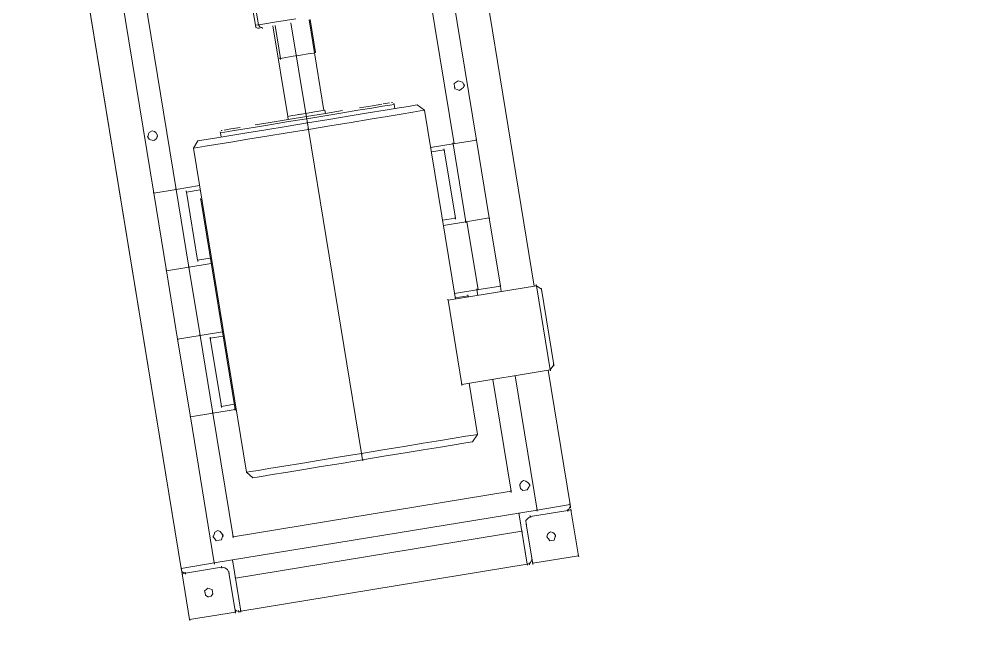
# Model space of a CAD drawing. Header units: metres. Extents: x 2 to 659295185, y -28 to 1124222152.
# Drawn here: x 655594.089 to 655595.969, y 1126522.174 to 1126523.377 of the extents above; entities that cross this region are included whole.
import ezdxf

# ---------------------------------------------------------------- set-up
doc = ezdxf.new("R2010")
doc.units = ezdxf.units.M
doc.header["$MEASUREMENT"] = 0
doc.linetypes.add('DASHDOT', pattern=[1, 0.5, -0.25, 0, -0.25])
doc.layers.add('CCSM_C1_CUERPO CK$0$A-EQUIPOS', color=9, linetype='CONTINUOUS')
doc.layers.add('LOCALES ASIGNADOS', color=41, linetype='DASHDOT', lineweight=0)

msp = doc.modelspace()

# ---------------------------------------------------------------- hatches: boundary and pattern name
at = {"layer": 'LOCALES ASIGNADOS'}
h = msp.add_hatch(color=256, dxfattribs=at)
edge = h.paths.add_edge_path()
edge.add_arc((219491.1056, 1054914.3756), 441878.9229, 9.308049718, 9.309563548, ccw=False)
edge.add_line((655551.8097, 1126384.9626), (655564.5398, 1126387.0492))
edge.add_line((655564.5398, 1126387.0492), (655562.5867, 1126398.9652))
edge.add_line((655562.5867, 1126398.9652), (655552.3922, 1126397.2942))
edge.add_line((655552.3922, 1126397.2942), (655552.4569, 1126396.8995))
edge.add_line((655552.4569, 1126396.8995), (655549.9212, 1126396.4839))

# ---------------------------------------------------------------- linework, layer by layer
at = {"layer": 'CCSM_C1_CUERPO CK$0$A-EQUIPOS', "lineweight": 5}
for p, q in [((655594.8239, 1126524.0785), (655594.9773, 1126523.1425)), ((655594.9773, 1126523.1425), (655594.8239, 1126524.0785)), ((655595.0897, 1126522.859), (655594.8881, 1126524.089)), ((655595.0897, 1126522.859), (655594.8881, 1126524.089)), ((655594.7875, 1126524.0279), (655594.9338, 1126523.1354)), ((655594.9338, 1126523.1354), (655594.7875, 1126524.0279)), ((655594.1323, 1126523.9651), (655594.4035, 1126522.3107)), ((655594.4035, 1126522.3107), (655594.1323, 1126523.9651)), ((655594.2355, 1126523.7375), (655594.3499, 1126523.0397)), ((655594.2355, 1126523.7375), (655594.3499, 1126523.0397)), ((655594.3934, 1126523.0468), (655594.279, 1126523.7446)), ((655594.3934, 1126523.0468), (655594.279, 1126523.7446)), ((655594.5474, 1126523.3655), (655594.5392, 1126523.4152)), ((655594.5454, 1126523.4162), (655594.5536, 1126523.3665)), ((655594.6261, 1126523.3784), (655594.6054, 1126523.375)), ((655594.5536, 1126523.3665), (655594.5474, 1126523.3655)), ((655594.5474, 1126523.3655), (655594.5481, 1126523.3614)), ((655594.5481, 1126523.3614), (655594.5525, 1126523.36)), ((655594.5525, 1126523.36), (655594.5546, 1126523.3603)), ((655594.5525, 1126523.36), (655594.5546, 1126523.3603)), ((655594.5546, 1126523.3603), (655594.5525, 1126523.36)), ((655594.5532, 1126523.3686), (655594.5539, 1126523.3644)), ((655594.566, 1126523.3686), (655594.5536, 1126523.3665)), ((655594.5563, 1126523.3627), (655594.5536, 1126523.3665)), ((655594.5567, 1126523.3606), (655594.5546, 1126523.3603)), ((655594.5546, 1126523.3603), (655594.5567, 1126523.3606)), ((655594.5563, 1126523.3627), (655594.5587, 1126523.361)), ((655594.5587, 1126523.361), (655594.5608, 1126523.3613)), ((655594.5608, 1126523.3613), (655594.5612, 1126523.3593)), ((655594.5846, 1126523.3716), (655594.566, 1126523.3686)), ((655594.5815, 1126523.3647), (655594.6104, 1126523.1887)), ((655594.6104, 1126523.1887), (655594.5815, 1126523.3647)), ((655594.6054, 1126523.375), (655594.5846, 1126523.3716)), ((655594.5857, 1126523.3654), (655594.5962, 1126523.3012)), ((655594.5857, 1126523.3654), (655594.586, 1126523.3633)), ((655594.6456, 1126523.1945), (655594.6167, 1126523.3705)), ((655594.6808, 1126523.2003), (655594.6519, 1126523.3763)), ((655594.6519, 1126523.3763), (655594.6808, 1126523.2003)), ((655594.6645, 1126523.3124), (655594.654, 1126523.3766)), ((655594.5958, 1126523.3033), (655594.5965, 1126523.2991)), ((655594.6065, 1126523.3029), (655594.5962, 1126523.3012)), ((655594.6065, 1126523.3029), (655594.5962, 1126523.3012)), ((655594.621, 1126523.3053), (655594.6065, 1126523.3029)), ((655594.621, 1126523.3053), (655594.6065, 1126523.3029)), ((655594.6355, 1126523.3077), (655594.621, 1126523.3053)), ((655594.6355, 1126523.3077), (655594.621, 1126523.3053)), ((655594.65, 1126523.31), (655594.6355, 1126523.3077)), ((655594.65, 1126523.31), (655594.6355, 1126523.3077)), ((655594.6604, 1126523.3117), (655594.65, 1126523.31)), ((655594.6604, 1126523.3117), (655594.65, 1126523.31)), ((655594.6645, 1126523.3124), (655594.6604, 1126523.3117)), ((655594.6604, 1126523.3117), (655594.6645, 1126523.3124)), ((655594.5962, 1126523.3012), (655594.5941, 1126523.3009)), ((655594.5962, 1126523.3012), (655594.5941, 1126523.3009)), ((655594.9376, 1126523.2551), (655594.9338, 1126523.2524)), ((655594.9338, 1126523.2524), (655594.9376, 1126523.2551)), ((655594.9338, 1126523.2524), (655594.9348, 1126523.2461)), ((655594.9348, 1126523.2461), (655594.9338, 1126523.2524)), ((655594.9344, 1126523.2482), (655594.9351, 1126523.2441)), ((655594.9348, 1126523.2461), (655594.9355, 1126523.242)), ((655594.9348, 1126523.2461), (655594.9355, 1126523.242)), ((655594.9376, 1126523.2551), (655594.9414, 1126523.2579)), ((655594.9414, 1126523.2579), (655594.9376, 1126523.2551)), ((655594.9414, 1126523.2579), (655594.9458, 1126523.2565)), ((655594.9458, 1126523.2565), (655594.9414, 1126523.2579)), ((655594.9458, 1126523.2565), (655594.9503, 1126523.2551)), ((655594.9503, 1126523.2551), (655594.9458, 1126523.2565)), ((655594.9503, 1126523.2551), (655594.9534, 1126523.2492)), ((655594.9534, 1126523.2492), (655594.9503, 1126523.2551)), ((655594.9534, 1126523.2492), (655594.952, 1126523.2447)), ((655594.9534, 1126523.2492), (655594.952, 1126523.2447)), ((655594.9531, 1126523.2513), (655594.9538, 1126523.2471)), ((655594.9355, 1126523.242), (655594.9399, 1126523.2406)), ((655594.9355, 1126523.242), (655594.9399, 1126523.2406)), ((655594.9444, 1126523.2392), (655594.9399, 1126523.2406)), ((655594.9444, 1126523.2392), (655594.9399, 1126523.2406)), ((655594.9482, 1126523.242), (655594.9444, 1126523.2392)), ((655594.9482, 1126523.242), (655594.9444, 1126523.2392)), ((655594.952, 1126523.2447), (655594.9482, 1126523.242)), ((655594.952, 1126523.2447), (655594.9482, 1126523.242)), ((655594.775, 1126523.2093), (655594.7501, 1126523.2052)), ((655594.7501, 1126523.2052), (655594.775, 1126523.2093)), ((655594.7943, 1126523.2082), (655594.7736, 1126523.2048)), ((655594.7936, 1126523.2124), (655594.775, 1126523.2093)), ((655594.8088, 1126523.2106), (655594.7943, 1126523.2082)), ((655594.7957, 1126523.2127), (655594.8081, 1126523.2147)), ((655594.8081, 1126523.2147), (655594.7957, 1126523.2127)), ((655594.8171, 1126523.212), (655594.8088, 1126523.2106)), ((655594.8122, 1126523.2154), (655594.8143, 1126523.2158)), ((655594.8143, 1126523.2158), (655594.8122, 1126523.2154)), ((655594.8171, 1126523.212), (655594.8167, 1126523.214)), ((655594.8171, 1126523.212), (655594.8167, 1126523.214)), ((655594.8184, 1126523.2037), (655594.8171, 1126523.212)), ((655594.8171, 1126523.212), (655594.8184, 1126523.2037)), ((655594.8453, 1126523.2081), (655594.8267, 1126523.205)), ((655594.8453, 1126523.2081), (655594.8267, 1126523.205)), ((655594.8578, 1126523.2101), (655594.8453, 1126523.2081)), ((655594.8578, 1126523.2101), (655594.8453, 1126523.2081)), ((655594.8619, 1126523.2108), (655594.8578, 1126523.2101)), ((655594.8619, 1126523.2108), (655594.8578, 1126523.2101)), ((655594.8619, 1126523.2108), (655594.8764, 1126523.2004)), ((655594.8764, 1126523.2004), (655594.8619, 1126523.2108)), ((655594.6104, 1126523.1887), (655594.6166, 1126523.1897)), ((655594.6166, 1126523.1897), (655594.6104, 1126523.1887)), ((655594.629, 1126523.1918), (655594.6166, 1126523.1897)), ((655594.629, 1126523.1918), (655594.6166, 1126523.1897)), ((655594.629, 1126523.1918), (655594.6456, 1126523.1945)), ((655594.6456, 1126523.1945), (655594.629, 1126523.1918)), ((655594.6456, 1126523.1945), (655594.6311, 1126523.1921)), ((655594.6311, 1126523.1921), (655594.6456, 1126523.1945)), ((655594.6452, 1126523.1966), (655594.6459, 1126523.1924)), ((655594.6459, 1126523.1924), (655594.6452, 1126523.1966)), ((655594.6621, 1126523.1972), (655594.6456, 1126523.1945)), ((655594.6456, 1126523.1945), (655594.6621, 1126523.1972)), ((655594.6621, 1126523.1972), (655594.6456, 1126523.1945)), ((655594.6621, 1126523.1972), (655594.6456, 1126523.1945)), ((655594.6456, 1126523.1945), (655594.6466, 1126523.1883)), ((655594.6462, 1126523.1903), (655594.6466, 1126523.1883)), ((655594.6462, 1126523.1903), (655594.6466, 1126523.1883)), ((655594.6839, 1126523.1944), (655594.6466, 1126523.1883)), ((655594.6466, 1126523.1883), (655594.6839, 1126523.1944)), ((655594.6825, 1126523.1899), (655594.6473, 1126523.1841)), ((655594.6746, 1126523.1992), (655594.6621, 1126523.1972)), ((655594.6746, 1126523.1992), (655594.6621, 1126523.1972)), ((655594.6621, 1126523.1972), (655594.6746, 1126523.1992)), ((655594.6746, 1126523.1992), (655594.6621, 1126523.1972)), ((655594.6828, 1126523.2006), (655594.6746, 1126523.1992)), ((655594.6828, 1126523.2006), (655594.6746, 1126523.1992)), ((655594.7177, 1126523.1957), (655594.6825, 1126523.1899)), ((655594.6839, 1126523.1944), (655594.6828, 1126523.2006)), ((655594.6839, 1126523.1944), (655594.6828, 1126523.2006)), ((655594.717, 1126523.1998), (655594.6839, 1126523.1944)), ((655594.6839, 1126523.1944), (655594.717, 1126523.1998)), ((655594.717, 1126523.1998), (655594.6839, 1126523.1944)), ((655594.7315, 1126523.1894), (655594.69, 1126523.1826)), ((655594.7315, 1126523.1894), (655594.69, 1126523.1826)), ((655594.7467, 1126523.2004), (655594.7177, 1126523.1957)), ((655594.7667, 1126523.1952), (655594.7315, 1126523.1894)), ((655594.7667, 1126523.1952), (655594.7315, 1126523.1894)), ((655594.7736, 1126523.2048), (655594.7467, 1126523.2004)), ((655594.7998, 1126523.2006), (655594.7667, 1126523.1952)), ((655594.7998, 1126523.2006), (655594.7667, 1126523.1952)), ((655594.8267, 1126523.205), (655594.7998, 1126523.2006)), ((655594.8267, 1126523.205), (655594.7998, 1126523.2006)), ((655594.8308, 1126523.193), (655594.8039, 1126523.1885)), ((655594.8536, 1126523.1967), (655594.8308, 1126523.193)), ((655594.8681, 1126523.1991), (655594.8536, 1126523.1967)), ((655594.8764, 1126523.2004), (655594.8681, 1126523.1991)), ((655594.9364, 1126522.8339), (655594.8764, 1126523.2004)), ((655594.9364, 1126522.8339), (655594.8764, 1126523.2004)), ((655594.5762, 1126523.1767), (655594.5472, 1126523.172)), ((655594.5789, 1126523.1729), (655594.5479, 1126523.1678)), ((655594.6114, 1126523.1825), (655594.5762, 1126523.1767)), ((655594.5762, 1126523.1767), (655594.6114, 1126523.1825)), ((655594.6121, 1126523.1784), (655594.5789, 1126523.1729)), ((655594.6486, 1126523.1758), (655594.6072, 1126523.1691)), ((655594.6072, 1126523.1691), (655594.6486, 1126523.1758)), ((655594.6114, 1126523.1825), (655594.6104, 1126523.1887)), ((655594.6104, 1126523.1887), (655594.6114, 1126523.1825)), ((655594.6466, 1126523.1883), (655594.6114, 1126523.1825)), ((655594.6466, 1126523.1883), (655594.6114, 1126523.1825)), ((655594.6121, 1126523.1784), (655594.6473, 1126523.1841)), ((655594.6469, 1126523.1862), (655594.6466, 1126523.1883)), ((655594.6473, 1126523.1841), (655594.6469, 1126523.1862)), ((655594.6469, 1126523.1862), (655594.6476, 1126523.1821)), ((655594.6473, 1126523.1841), (655594.6486, 1126523.1758)), ((655594.6483, 1126523.1779), (655594.649, 1126523.1738)), ((655594.6483, 1126523.1779), (655594.6486, 1126523.1758)), ((655594.69, 1126523.1826), (655594.6486, 1126523.1758)), ((655594.69, 1126523.1826), (655594.6486, 1126523.1758)), ((655594.6486, 1126523.1758), (655594.6507, 1126523.1634)), ((655594.6921, 1126523.1702), (655594.6507, 1126523.1634)), ((655594.7335, 1126523.177), (655594.6921, 1126523.1702)), ((655594.7708, 1126523.1831), (655594.7335, 1126523.177)), ((655594.8039, 1126523.1885), (655594.7708, 1126523.1831)), ((655594.3395, 1126523.1549), (655594.3384, 1126523.1484)), ((655594.3395, 1126523.1549), (655594.3384, 1126523.1484)), ((655594.3395, 1126523.1549), (655594.3412, 1126523.1574)), ((655594.3412, 1126523.1574), (655594.3395, 1126523.1549)), ((655594.3412, 1126523.1574), (655594.3471, 1126523.1604)), ((655594.3471, 1126523.1604), (655594.3412, 1126523.1574)), ((655594.3471, 1126523.1604), (655594.3516, 1126523.1591)), ((655594.3516, 1126523.1591), (655594.3471, 1126523.1604)), ((655594.3516, 1126523.1591), (655594.354, 1126523.1573)), ((655594.354, 1126523.1573), (655594.3516, 1126523.1591)), ((655594.354, 1126523.1573), (655594.3571, 1126523.1514)), ((655594.3571, 1126523.1514), (655594.354, 1126523.1573)), ((655594.3571, 1126523.1514), (655594.3557, 1126523.147)), ((655594.3571, 1126523.1514), (655594.3557, 1126523.147)), ((655594.3567, 1126523.1535), (655594.3574, 1126523.1494)), ((655594.4995, 1126523.1514), (655594.4726, 1126523.147)), ((655594.4995, 1126523.1514), (655594.4726, 1126523.147)), ((655594.4792, 1126523.1587), (655594.4795, 1126523.1566)), ((655594.4795, 1126523.1566), (655594.4792, 1126523.1587)), ((655594.4795, 1126523.1566), (655594.4878, 1126523.158)), ((655594.4809, 1126523.1484), (655594.4795, 1126523.1566)), ((655594.4795, 1126523.1566), (655594.4809, 1126523.1484)), ((655594.483, 1126523.1615), (655594.4809, 1126523.1611)), ((655594.4809, 1126523.1611), (655594.483, 1126523.1615)), ((655594.4996, 1126523.1642), (655594.4871, 1126523.1621)), ((655594.5023, 1126523.1604), (655594.4878, 1126523.158)), ((655594.5306, 1126523.1565), (655594.4995, 1126523.1514)), ((655594.5306, 1126523.1565), (655594.4995, 1126523.1514)), ((655594.5182, 1126523.1672), (655594.4996, 1126523.1642)), ((655594.523, 1126523.1638), (655594.5023, 1126523.1604)), ((655594.5479, 1126523.1678), (655594.523, 1126523.1638)), ((655594.5679, 1126523.1626), (655594.5306, 1126523.1565)), ((655594.5679, 1126523.1626), (655594.5306, 1126523.1565)), ((655594.6072, 1126523.1691), (655594.5679, 1126523.1626)), ((655594.6072, 1126523.1691), (655594.5679, 1126523.1626)), ((655594.6092, 1126523.1566), (655594.5699, 1126523.1502)), ((655594.6092, 1126523.1566), (655594.6507, 1126523.1634)), ((655594.6503, 1126523.1655), (655594.651, 1126523.1614)), ((655594.6507, 1126523.1634), (655594.7538, 1126522.534)), ((655594.3381, 1126523.1505), (655594.3388, 1126523.1463)), ((655594.3384, 1126523.1484), (655594.3412, 1126523.1446)), ((655594.3412, 1126523.1446), (655594.3384, 1126523.1484)), ((655594.3436, 1126523.1429), (655594.3412, 1126523.1446)), ((655594.3436, 1126523.1429), (655594.3412, 1126523.1446)), ((655594.3501, 1126523.1418), (655594.3436, 1126523.1429)), ((655594.3501, 1126523.1418), (655594.3436, 1126523.1429)), ((655594.354, 1126523.1446), (655594.3501, 1126523.1418)), ((655594.354, 1126523.1446), (655594.3501, 1126523.1418)), ((655594.3557, 1126523.147), (655594.354, 1126523.1446)), ((655594.3557, 1126523.147), (655594.354, 1126523.1446)), ((655594.427, 1126523.1268), (655594.4353, 1126523.1409)), ((655594.4353, 1126523.1409), (655594.427, 1126523.1268)), ((655594.4395, 1126523.1416), (655594.4353, 1126523.1409)), ((655594.4353, 1126523.1409), (655594.4395, 1126523.1416)), ((655594.4519, 1126523.1436), (655594.4395, 1126523.1416)), ((655594.4519, 1126523.1436), (655594.4395, 1126523.1416)), ((655594.4705, 1126523.1339), (655594.4498, 1126523.1305)), ((655594.4726, 1126523.147), (655594.4519, 1126523.1436)), ((655594.4726, 1126523.147), (655594.4519, 1126523.1436)), ((655594.4995, 1126523.1386), (655594.4705, 1126523.1339)), ((655594.5326, 1126523.1441), (655594.4995, 1126523.1386)), ((655594.5699, 1126523.1502), (655594.5326, 1126523.1441)), ((655594.8882, 1126523.1279), (655594.9317, 1126523.1351)), ((655594.8882, 1126523.1279), (655594.9317, 1126523.1351)), ((655594.9314, 1126523.1371), (655594.9321, 1126523.133)), ((655594.9314, 1126523.1371), (655594.9317, 1126523.1351)), ((655594.9773, 1126523.1425), (655594.9317, 1126523.1351)), ((655594.9317, 1126523.1351), (655594.9773, 1126523.1425)), ((655594.9317, 1126523.1351), (655594.9565, 1126522.9839)), ((655594.9317, 1126523.1351), (655594.9565, 1126522.9839)), ((655594.9776, 1126523.1405), (655594.9769, 1126523.1446)), ((655594.9769, 1126523.1446), (655594.9773, 1126523.1425)), ((655595.0021, 1126522.9914), (655594.9773, 1126523.1425)), ((655594.9773, 1126523.1425), (655595.0021, 1126522.9914)), ((655594.4353, 1126523.1281), (655594.427, 1126523.1268)), ((655594.427, 1126523.1268), (655594.5302, 1126522.4973)), ((655594.427, 1126523.1268), (655594.5302, 1126522.4973)), ((655594.4498, 1126523.1305), (655594.4353, 1126523.1281)), ((655594.8896, 1126523.1197), (655594.9144, 1126523.1237)), ((655594.8896, 1126523.1197), (655594.9144, 1126523.1237)), ((655594.9141, 1126523.1258), (655594.9148, 1126523.1217)), ((655594.9144, 1126523.1237), (655594.9362, 1126522.9912)), ((655594.9144, 1126523.1237), (655594.9362, 1126522.9912)), ((655594.3495, 1126523.0418), (655594.3502, 1126523.0376)), ((655594.3495, 1126523.0418), (655594.3499, 1126523.0397)), ((655594.3934, 1126523.0468), (655594.3499, 1126523.0397)), ((655594.3499, 1126523.0397), (655594.3934, 1126523.0468)), ((655594.3499, 1126523.0397), (655594.3747, 1126522.8885)), ((655594.3747, 1126522.8885), (655594.3499, 1126523.0397)), ((655594.3937, 1126523.0448), (655594.393, 1126523.0489)), ((655594.393, 1126523.0489), (655594.3934, 1126523.0468)), ((655594.4389, 1126523.0543), (655594.3934, 1126523.0468)), ((655594.3934, 1126523.0468), (655594.4389, 1126523.0543)), ((655594.3934, 1126523.0468), (655594.4181, 1126522.8957)), ((655594.4181, 1126522.8957), (655594.3934, 1126523.0468)), ((655594.413, 1126523.0437), (655594.4137, 1126523.0395)), ((655594.4134, 1126523.0416), (655594.4403, 1126523.046)), ((655594.4134, 1126523.0416), (655594.4403, 1126523.046)), ((655594.4351, 1126522.9091), (655594.4134, 1126523.0416)), ((655594.4351, 1126522.9091), (655594.4134, 1126523.0416)), ((655594.4416, 1126523.025), (655594.4409, 1126523.0291)), ((655594.4409, 1126523.0291), (655594.4413, 1126523.027)), ((655594.4433, 1126523.0274), (655594.4413, 1126523.027)), ((655594.4433, 1126523.0274), (655594.4413, 1126523.027)), ((655594.4413, 1126523.027), (655594.5081, 1126522.6191)), ((655594.4413, 1126523.027), (655594.5081, 1126522.6191)), ((655594.9362, 1126522.9912), (655594.9113, 1126522.9871)), ((655594.9362, 1126522.9912), (655594.9113, 1126522.9871)), ((655594.913, 1126522.9768), (655594.9565, 1126522.9839)), ((655594.913, 1126522.9768), (655594.9565, 1126522.9839)), ((655594.9358, 1126522.9933), (655594.9365, 1126522.9891)), ((655594.9562, 1126522.986), (655594.9568, 1126522.9818)), ((655594.9565, 1126522.9839), (655595.0021, 1126522.9914)), ((655595.0021, 1126522.9914), (655594.9565, 1126522.9839)), ((655594.9565, 1126522.9839), (655594.9568, 1126522.9818)), ((655594.9586, 1126522.9843), (655594.9803, 1126522.8517)), ((655594.9586, 1126522.9843), (655594.9803, 1126522.8517)), ((655595.0024, 1126522.9893), (655595.0017, 1126522.9935)), ((655595.0021, 1126522.9914), (655595.0024, 1126522.9893)), ((655595.0238, 1126522.8589), (655595.0021, 1126522.9914)), ((655595.0238, 1126522.8589), (655595.0021, 1126522.9914)), ((655594.4347, 1126522.9112), (655594.4354, 1126522.907)), ((655594.4599, 1126522.9132), (655594.4351, 1126522.9091)), ((655594.4351, 1126522.9091), (655594.4599, 1126522.9132)), ((655594.3743, 1126522.8906), (655594.375, 1126522.8865)), ((655594.4181, 1126522.8957), (655594.3747, 1126522.8885)), ((655594.3747, 1126522.8885), (655594.4181, 1126522.8957)), ((655594.375, 1126522.8865), (655594.3747, 1126522.8885)), ((655594.3747, 1126522.8885), (655594.3964, 1126522.756)), ((655594.3747, 1126522.8885), (655594.3964, 1126522.756)), ((655594.4178, 1126522.8977), (655594.4185, 1126522.8936)), ((655594.4181, 1126522.8957), (655594.4616, 1126522.9028)), ((655594.4616, 1126522.9028), (655594.4181, 1126522.8957)), ((655594.4181, 1126522.8957), (655594.4185, 1126522.8936)), ((655594.4399, 1126522.7632), (655594.4181, 1126522.8957)), ((655594.4399, 1126522.7632), (655594.4181, 1126522.8957)), ((655594.9219, 1126522.8315), (655595.0938, 1126522.8597)), ((655595.0938, 1126522.8597), (655594.9219, 1126522.8315)), ((655594.9782, 1126522.8514), (655594.9347, 1126522.8443)), ((655594.9347, 1126522.8443), (655594.9782, 1126522.8514)), ((655594.9786, 1126522.8493), (655594.9779, 1126522.8535)), ((655594.9779, 1126522.8535), (655594.9782, 1126522.8514)), ((655595.0238, 1126522.8589), (655594.9782, 1126522.8514)), ((655594.9782, 1126522.8514), (655595.0238, 1126522.8589)), ((655594.9799, 1126522.841), (655594.9782, 1126522.8514)), ((655594.9782, 1126522.8514), (655594.9799, 1126522.841)), ((655595.0241, 1126522.8568), (655595.0234, 1126522.8609)), ((655595.0234, 1126522.8609), (655595.0238, 1126522.8589)), ((655595.0255, 1126522.8485), (655595.0238, 1126522.8589)), ((655595.0238, 1126522.8589), (655595.0255, 1126522.8485)), ((655595.0941, 1126522.8576), (655595.0935, 1126522.8618)), ((655595.0935, 1126522.8618), (655595.0938, 1126522.8597)), ((655595.0938, 1126522.8597), (655595.1206, 1126522.6961)), ((655595.0938, 1126522.8597), (655595.1034, 1126522.8528)), ((655595.1034, 1126522.8528), (655595.0938, 1126522.8597)), ((655595.1038, 1126522.8507), (655595.1031, 1126522.8549)), ((655595.1031, 1126522.8549), (655595.1034, 1126522.8528)), ((655595.1034, 1126522.8528), (655595.1275, 1126522.7058)), ((655595.1275, 1126522.7058), (655595.1034, 1126522.8528)), ((655594.9216, 1126522.8336), (655594.9223, 1126522.8295)), ((655594.9488, 1126522.668), (655594.9219, 1126522.8315)), ((655594.9609, 1126522.8401), (655594.9361, 1126522.836)), ((655594.9609, 1126522.8401), (655594.9361, 1126522.836)), ((655594.9606, 1126522.8421), (655594.9613, 1126522.838)), ((655594.9613, 1126522.838), (655594.9609, 1126522.8401)), ((655594.9613, 1126522.838), (655594.9609, 1126522.8401)), ((655594.3967, 1126522.754), (655594.396, 1126522.7581)), ((655594.396, 1126522.7581), (655594.3964, 1126522.756)), ((655594.4399, 1126522.7632), (655594.3964, 1126522.756)), ((655594.3964, 1126522.756), (655594.4399, 1126522.7632)), ((655594.4402, 1126522.7611), (655594.4395, 1126522.7652)), ((655594.4395, 1126522.7652), (655594.4399, 1126522.7632)), ((655594.4833, 1126522.7703), (655594.4399, 1126522.7632)), ((655594.4399, 1126522.7632), (655594.4833, 1126522.7703)), ((655594.4646, 1126522.612), (655594.4399, 1126522.7632)), ((655594.4399, 1126522.7632), (655594.4646, 1126522.612)), ((655594.4595, 1126522.76), (655594.4602, 1126522.7559)), ((655594.4598, 1126522.7579), (655594.4847, 1126522.762)), ((655594.4598, 1126522.7579), (655594.4847, 1126522.762)), ((655594.4816, 1126522.6254), (655594.4598, 1126522.7579)), ((655594.4816, 1126522.6254), (655594.4598, 1126522.7579)), ((655594.3964, 1126522.756), (655594.4211, 1126522.6049)), ((655594.4211, 1126522.6049), (655594.3964, 1126522.756)), ((655595.1206, 1126522.6961), (655595.1275, 1126522.7058)), ((655595.1275, 1126522.7058), (655595.1206, 1126522.6961)), ((655595.1272, 1126522.7078), (655595.1279, 1126522.7037)), ((655595.1279, 1126522.7037), (655595.1275, 1126522.7058)), ((655594.9488, 1126522.668), (655595.1206, 1126522.6961)), ((655595.1206, 1126522.6961), (655594.9488, 1126522.668)), ((655595.095, 1126522.424), (655595.0523, 1126522.6849)), ((655595.095, 1126522.424), (655595.0523, 1126522.6849)), ((655595.1592, 1126522.4346), (655595.1165, 1126522.6955)), ((655595.1165, 1126522.6955), (655595.1592, 1126522.4346)), ((655595.1203, 1126522.6982), (655595.121, 1126522.6941)), ((655595.121, 1126522.6941), (655595.1206, 1126522.6961)), ((655594.9484, 1126522.67), (655594.9491, 1126522.6659)), ((655594.9795, 1126522.5709), (655594.9632, 1126522.6703)), ((655594.9795, 1126522.5709), (655594.9632, 1126522.6703)), ((655595.0088, 1126522.6778), (655595.0444, 1126522.4604)), ((655595.0088, 1126522.6778), (655595.0444, 1126522.4604)), ((655594.4812, 1126522.6275), (655594.4819, 1126522.6233)), ((655594.4816, 1126522.6254), (655594.5064, 1126522.6295)), ((655594.5064, 1126522.6295), (655594.4816, 1126522.6254)), ((655594.4208, 1126522.6069), (655594.4215, 1126522.6028)), ((655594.4646, 1126522.612), (655594.4211, 1126522.6049)), ((655594.4211, 1126522.6049), (655594.4646, 1126522.612)), ((655594.4643, 1126522.6141), (655594.465, 1126522.6099)), ((655594.4646, 1126522.612), (655594.5081, 1126522.6191)), ((655594.5081, 1126522.6191), (655594.4646, 1126522.612)), ((655594.4646, 1126522.612), (655594.465, 1126522.6099)), ((655594.504, 1126522.3718), (655594.4646, 1126522.612)), ((655594.504, 1126522.3718), (655594.4646, 1126522.612)), ((655594.5078, 1126522.6212), (655594.5085, 1126522.6171)), ((655594.5081, 1126522.6191), (655594.5102, 1126522.6195)), ((655594.5081, 1126522.6191), (655594.5102, 1126522.6195)), ((655594.5085, 1126522.6171), (655594.5081, 1126522.6191)), ((655594.4211, 1126522.6049), (655594.4676, 1126522.3212)), ((655594.4211, 1126522.6049), (655594.4676, 1126522.3212)), ((655594.4215, 1126522.6028), (655594.4211, 1126522.6049)), ((655594.9713, 1126522.5696), (655594.9568, 1126522.5672)), ((655594.9692, 1126522.5565), (655594.9795, 1126522.5709)), ((655594.9795, 1126522.5709), (655594.9692, 1126522.5565)), ((655594.9795, 1126522.5709), (655594.9713, 1126522.5696)), ((655594.8367, 1126522.5475), (655594.8739, 1126522.5536)), ((655594.9071, 1126522.5591), (655594.8739, 1126522.5536)), ((655594.934, 1126522.5507), (655594.907, 1126522.5463)), ((655594.934, 1126522.5507), (655594.907, 1126522.5463)), ((655594.934, 1126522.5635), (655594.9071, 1126522.5591)), ((655594.9568, 1126522.5672), (655594.934, 1126522.5635)), ((655594.9526, 1126522.5538), (655594.934, 1126522.5507)), ((655594.9526, 1126522.5538), (655594.934, 1126522.5507)), ((655594.965, 1126522.5558), (655594.9526, 1126522.5538)), ((655594.965, 1126522.5558), (655594.9526, 1126522.5538)), ((655594.9692, 1126522.5565), (655594.965, 1126522.5558)), ((655594.9692, 1126522.5565), (655594.965, 1126522.5558)), ((655594.7538, 1126522.534), (655594.7124, 1126522.5272)), ((655594.7535, 1126522.536), (655594.7542, 1126522.5319)), ((655594.7953, 1126522.5407), (655594.7538, 1126522.534)), ((655594.7538, 1126522.534), (655594.7559, 1126522.5215)), ((655594.8367, 1126522.5475), (655594.7953, 1126522.5407)), ((655594.8387, 1126522.5351), (655594.7973, 1126522.5283)), ((655594.8387, 1126522.5351), (655594.7973, 1126522.5283)), ((655594.8739, 1126522.5409), (655594.8387, 1126522.5351)), ((655594.8739, 1126522.5409), (655594.8387, 1126522.5351)), ((655594.907, 1126522.5463), (655594.8739, 1126522.5409)), ((655594.907, 1126522.5463), (655594.8739, 1126522.5409)), ((655594.6358, 1126522.5146), (655594.6027, 1126522.5092)), ((655594.6731, 1126522.5207), (655594.6358, 1126522.5146)), ((655594.7124, 1126522.5272), (655594.6731, 1126522.5207)), ((655594.7145, 1126522.5147), (655594.6751, 1126522.5083)), ((655594.7145, 1126522.5147), (655594.6751, 1126522.5083)), ((655594.7559, 1126522.5215), (655594.7145, 1126522.5147)), ((655594.7559, 1126522.5215), (655594.7145, 1126522.5147)), ((655594.7555, 1126522.5236), (655594.7562, 1126522.5195)), ((655594.7973, 1126522.5283), (655594.7559, 1126522.5215)), ((655594.7973, 1126522.5283), (655594.7559, 1126522.5215)), ((655594.7562, 1126522.5195), (655594.7559, 1126522.5215)), ((655594.5302, 1126522.4973), (655594.5385, 1126522.4987)), ((655594.5302, 1126522.4973), (655594.5426, 1126522.4866)), ((655594.5302, 1126522.4973), (655594.5426, 1126522.4866)), ((655594.5385, 1126522.4987), (655594.553, 1126522.501)), ((655594.5737, 1126522.5044), (655594.553, 1126522.501)), ((655594.6027, 1126522.5092), (655594.5737, 1126522.5044)), ((655594.6068, 1126522.4971), (655594.5799, 1126522.4927)), ((655594.6068, 1126522.4971), (655594.5799, 1126522.4927)), ((655594.6378, 1126522.5022), (655594.6068, 1126522.4971)), ((655594.6378, 1126522.5022), (655594.6068, 1126522.4971)), ((655594.6751, 1126522.5083), (655594.6378, 1126522.5022)), ((655594.6751, 1126522.5083), (655594.6378, 1126522.5022)), ((655594.5426, 1126522.4866), (655594.5467, 1126522.4872)), ((655594.5467, 1126522.4872), (655594.5426, 1126522.4866)), ((655594.5592, 1126522.4893), (655594.5467, 1126522.4872)), ((655594.5592, 1126522.4893), (655594.5467, 1126522.4872)), ((655594.5799, 1126522.4927), (655594.5592, 1126522.4893)), ((655594.5799, 1126522.4927), (655594.5592, 1126522.4893)), ((655595.0648, 1126522.4786), (655595.0614, 1126522.4738)), ((655595.0614, 1126522.4738), (655595.0648, 1126522.4786)), ((655595.0648, 1126522.4786), (655595.0686, 1126522.4814)), ((655595.0686, 1126522.4814), (655595.0648, 1126522.4786)), ((655595.0686, 1126522.4814), (655595.0731, 1126522.48)), ((655595.0731, 1126522.48), (655595.0686, 1126522.4814)), ((655595.0731, 1126522.48), (655595.0779, 1126522.4765)), ((655595.0779, 1126522.4765), (655595.0731, 1126522.48)), ((655595.0779, 1126522.4765), (655595.0807, 1126522.4727)), ((655595.0807, 1126522.4727), (655595.0779, 1126522.4765)), ((655595.0804, 1126522.4748), (655595.081, 1126522.4706)), ((655595.0444, 1126522.4604), (655594.504, 1126522.3718)), ((655595.0444, 1126522.4604), (655594.504, 1126522.3718)), ((655595.0441, 1126522.4625), (655595.0448, 1126522.4583)), ((655595.0614, 1126522.4738), (655595.0621, 1126522.4697)), ((655595.0621, 1126522.4697), (655595.0614, 1126522.4738)), ((655595.0617, 1126522.4717), (655595.0624, 1126522.4676)), ((655595.0621, 1126522.4697), (655595.0627, 1126522.4655)), ((655595.0621, 1126522.4697), (655595.0627, 1126522.4655)), ((655595.0627, 1126522.4655), (655595.0676, 1126522.462)), ((655595.0627, 1126522.4655), (655595.0676, 1126522.462)), ((655595.0717, 1126522.4627), (655595.0676, 1126522.462)), ((655595.0717, 1126522.4627), (655595.0676, 1126522.462)), ((655595.0758, 1126522.4634), (655595.0717, 1126522.4627)), ((655595.0758, 1126522.4634), (655595.0717, 1126522.4627)), ((655595.0793, 1126522.4682), (655595.0758, 1126522.4634)), ((655595.0793, 1126522.4682), (655595.0758, 1126522.4634)), ((655595.0807, 1126522.4727), (655595.0793, 1126522.4682)), ((655595.0807, 1126522.4727), (655595.0793, 1126522.4682)), ((655594.4676, 1126522.3212), (655595.095, 1126522.424)), ((655594.4676, 1126522.3212), (655595.095, 1126522.424)), ((655595.0598, 1126522.4183), (655595.0602, 1126522.4162)), ((655595.0602, 1126522.4162), (655595.0598, 1126522.4183)), ((655595.0598, 1126522.4183), (655595.0761, 1126522.3189)), ((655595.0598, 1126522.4183), (655595.0761, 1126522.3189)), ((655595.0598, 1126522.4183), (655595.0602, 1126522.4162)), ((655595.0823, 1126522.4113), (655595.1547, 1126522.4232)), ((655595.1547, 1126522.4232), (655595.0823, 1126522.4113)), ((655595.0947, 1126522.4261), (655595.0954, 1126522.422)), ((655595.1592, 1126522.4346), (655595.095, 1126522.424)), ((655595.095, 1126522.424), (655595.1592, 1126522.4346)), ((655595.1592, 1126522.4346), (655595.095, 1126522.424)), ((655595.1592, 1126522.4346), (655595.095, 1126522.424)), ((655595.0954, 1126522.422), (655595.095, 1126522.424)), ((655595.095, 1126522.424), (655595.0954, 1126522.422)), ((655595.0954, 1126522.422), (655595.095, 1126522.424)), ((655595.095, 1126522.424), (655595.0954, 1126522.422)), ((655595.1544, 1126522.4252), (655595.1551, 1126522.4211)), ((655595.1565, 1126522.4256), (655595.1547, 1126522.4232)), ((655595.1565, 1126522.4256), (655595.1547, 1126522.4232)), ((655595.1547, 1126522.4232), (655595.1609, 1126522.4242)), ((655595.1547, 1126522.4232), (655595.1609, 1126522.4242)), ((655595.1582, 1126522.428), (655595.1565, 1126522.4256)), ((655595.1582, 1126522.428), (655595.1565, 1126522.4256)), ((655595.1599, 1126522.4304), (655595.1582, 1126522.428)), ((655595.1589, 1126522.4366), (655595.1596, 1126522.4325)), ((655595.1589, 1126522.4366), (655595.1596, 1126522.4325)), ((655595.1599, 1126522.4304), (655595.1592, 1126522.4346)), ((655595.1599, 1126522.4304), (655595.1592, 1126522.4346)), ((655595.1603, 1126522.4283), (655595.1596, 1126522.4325)), ((655595.1599, 1126522.4304), (655595.1603, 1126522.4283)), ((655595.1609, 1126522.4242), (655595.1606, 1126522.4263)), ((655595.1606, 1126522.4263), (655595.1613, 1126522.4221)), ((655595.1609, 1126522.4242), (655595.1755, 1126522.3352)), ((655595.1609, 1126522.4242), (655595.1755, 1126522.3352)), ((655595.0784, 1126522.4086), (655595.0729, 1126522.4034)), ((655595.0784, 1126522.4086), (655595.0729, 1126522.4034)), ((655595.0729, 1126522.4034), (655595.0739, 1126522.3972)), ((655595.0729, 1126522.4034), (655595.0739, 1126522.3972)), ((655595.0736, 1126522.3993), (655595.0743, 1126522.3951)), ((655595.0823, 1126522.4113), (655595.0784, 1126522.4086)), ((655595.0784, 1126522.4086), (655595.0823, 1126522.4113)), ((655595.0819, 1126522.4134), (655595.0826, 1126522.4092)), ((655595.0823, 1126522.4113), (655595.0826, 1126522.4092)), ((655594.4671, 1126522.3764), (655594.4685, 1126522.3809)), ((655594.4685, 1126522.3809), (655594.4671, 1126522.3764)), ((655594.4685, 1126522.3809), (655594.4744, 1126522.384)), ((655594.4744, 1126522.384), (655594.4685, 1126522.3809)), ((655594.4744, 1126522.384), (655594.4788, 1126522.3826)), ((655594.4788, 1126522.3826), (655594.4744, 1126522.384)), ((655594.4788, 1126522.3826), (655594.4816, 1126522.3788)), ((655594.4816, 1126522.3788), (655594.4788, 1126522.3826)), ((655595.0656, 1126522.3831), (655594.5086, 1126522.2918)), ((655594.5086, 1126522.2918), (655595.0656, 1126522.3831)), ((655595.0653, 1126522.3851), (655595.066, 1126522.381)), ((655595.0656, 1126522.3831), (655595.0761, 1126522.3189)), ((655595.0761, 1126522.3189), (655595.0656, 1126522.3831)), ((655595.0855, 1126522.3268), (655595.0739, 1126522.3972)), ((655595.0855, 1126522.3268), (655595.0739, 1126522.3972)), ((655595.1212, 1126522.3815), (655595.1173, 1126522.3788)), ((655595.1173, 1126522.3788), (655595.1212, 1126522.3815)), ((655595.1256, 1126522.3801), (655595.1212, 1126522.3815)), ((655595.1212, 1126522.3815), (655595.1256, 1126522.3801)), ((655594.4654, 1126522.374), (655594.4661, 1126522.3698)), ((655594.4657, 1126522.3719), (655594.4671, 1126522.3764)), ((655594.4671, 1126522.3764), (655594.4657, 1126522.3719)), ((655594.4657, 1126522.3719), (655594.4685, 1126522.3681)), ((655594.4685, 1126522.3681), (655594.4657, 1126522.3719)), ((655594.4685, 1126522.3681), (655594.4712, 1126522.3643)), ((655594.4712, 1126522.3643), (655594.4685, 1126522.3681)), ((655594.4712, 1126522.3643), (655594.4774, 1126522.3653)), ((655594.4774, 1126522.3653), (655594.4712, 1126522.3643)), ((655594.4774, 1126522.3653), (655594.4816, 1126522.366)), ((655594.4816, 1126522.366), (655594.4774, 1126522.3653)), ((655594.4843, 1126522.375), (655594.4816, 1126522.3788)), ((655594.4843, 1126522.375), (655594.4816, 1126522.3788)), ((655594.483, 1126522.3705), (655594.4816, 1126522.366)), ((655594.483, 1126522.3705), (655594.4816, 1126522.366)), ((655594.483, 1126522.3705), (655594.4843, 1126522.375)), ((655594.4843, 1126522.375), (655594.483, 1126522.3705)), ((655594.484, 1126522.377), (655594.4847, 1126522.3729)), ((655594.5037, 1126522.3739), (655594.5043, 1126522.3697)), ((655595.1142, 1126522.3719), (655595.1156, 1126522.3764)), ((655595.1156, 1126522.3764), (655595.1142, 1126522.3719)), ((655595.117, 1126522.3681), (655595.1142, 1126522.3719)), ((655595.1142, 1126522.3719), (655595.117, 1126522.3681)), ((655595.1173, 1126522.3788), (655595.1156, 1126522.3764)), ((655595.1173, 1126522.3788), (655595.1156, 1126522.3764)), ((655595.1197, 1126522.3643), (655595.117, 1126522.3681)), ((655595.117, 1126522.3681), (655595.1197, 1126522.3643)), ((655595.1239, 1126522.365), (655595.1197, 1126522.3643)), ((655595.1239, 1126522.365), (655595.1197, 1126522.3643)), ((655595.128, 1126522.3656), (655595.1239, 1126522.365)), ((655595.128, 1126522.3656), (655595.1239, 1126522.365)), ((655595.128, 1126522.3784), (655595.1256, 1126522.3801)), ((655595.128, 1126522.3784), (655595.1256, 1126522.3801)), ((655595.128, 1126522.3784), (655595.1308, 1126522.3746)), ((655595.1308, 1126522.3746), (655595.128, 1126522.3784)), ((655595.1294, 1126522.3701), (655595.128, 1126522.3656)), ((655595.128, 1126522.3656), (655595.1294, 1126522.3701)), ((655595.1308, 1126522.3746), (655595.1294, 1126522.3701)), ((655595.1294, 1126522.3701), (655595.1308, 1126522.3746)), ((655595.1305, 1126522.3767), (655595.1311, 1126522.3725)), ((655594.5028, 1126522.327), (655594.5032, 1126522.3249)), ((655594.5028, 1126522.327), (655594.5032, 1126522.3249)), ((655594.5191, 1126522.2276), (655594.5028, 1126522.327)), ((655594.5191, 1126522.2276), (655594.5028, 1126522.327)), ((655594.5028, 1126522.327), (655594.5032, 1126522.3249)), ((655595.0837, 1126522.3244), (655595.082, 1126522.322)), ((655595.0837, 1126522.3244), (655595.082, 1126522.322)), ((655595.0855, 1126522.3268), (655595.0837, 1126522.3244)), ((655595.0851, 1126522.3288), (655595.0858, 1126522.3247)), ((655595.0865, 1126522.3206), (655595.0855, 1126522.3268)), ((655595.0865, 1126522.3206), (655595.0855, 1126522.3268)), ((655595.1755, 1126522.3352), (655595.0865, 1126522.3206)), ((655595.1755, 1126522.3352), (655595.0865, 1126522.3206)), ((655595.1759, 1126522.3331), (655595.1752, 1126522.3372)), ((655595.1755, 1126522.3352), (655595.1759, 1126522.3331)), ((655594.4031, 1126522.3127), (655594.4038, 1126522.3086)), ((655594.4031, 1126522.3127), (655594.4038, 1126522.3086)), ((655594.4035, 1126522.3107), (655594.4676, 1126522.3212)), ((655594.4035, 1126522.3107), (655594.4676, 1126522.3212)), ((655594.4035, 1126522.3107), (655594.4676, 1126522.3212)), ((655594.4676, 1126522.3212), (655594.4035, 1126522.3107)), ((655594.4041, 1126522.3065), (655594.4035, 1126522.3107)), ((655594.4035, 1126522.3107), (655594.4041, 1126522.3065)), ((655594.4038, 1126522.3086), (655594.4045, 1126522.3045)), ((655594.4045, 1126522.3045), (655594.4041, 1126522.3065)), ((655594.4041, 1126522.3065), (655594.4045, 1126522.3045)), ((655594.4045, 1126522.3045), (655594.4041, 1126522.3065)), ((655594.4041, 1126522.3065), (655594.4045, 1126522.3045)), ((655594.4045, 1126522.3045), (655594.4041, 1126522.3065)), ((655594.4818, 1126522.3129), (655594.4114, 1126522.3013)), ((655594.4114, 1126522.3013), (655594.4818, 1126522.3129)), ((655594.468, 1126522.3191), (655594.4673, 1126522.3233)), ((655594.4676, 1126522.3212), (655594.468, 1126522.3191)), ((655594.4676, 1126522.3212), (655594.468, 1126522.3191)), ((655594.4676, 1126522.3212), (655594.468, 1126522.3191)), ((655594.4676, 1126522.3212), (655594.468, 1126522.3191)), ((655594.4814, 1126522.3149), (655594.4821, 1126522.3108)), ((655594.4883, 1126522.3118), (655594.4818, 1126522.3129)), ((655594.4883, 1126522.3118), (655594.4818, 1126522.3129)), ((655594.4818, 1126522.3129), (655594.4821, 1126522.3108)), ((655594.4931, 1126522.3084), (655594.4883, 1126522.3118)), ((655594.4931, 1126522.3084), (655594.4883, 1126522.3118)), ((655594.4962, 1126522.3025), (655594.4931, 1126522.3084)), ((655594.4962, 1126522.3025), (655594.4931, 1126522.3084)), ((655594.5191, 1126522.2276), (655595.0761, 1126522.3189)), ((655595.0761, 1126522.3189), (655594.5191, 1126522.2276)), ((655595.0765, 1126522.3168), (655595.0758, 1126522.3209)), ((655595.0758, 1126522.3209), (655595.0765, 1126522.3168)), ((655595.0761, 1126522.3189), (655595.0803, 1126522.3195)), ((655595.0761, 1126522.3189), (655595.0803, 1126522.3195)), ((655595.0761, 1126522.3189), (655595.0765, 1126522.3168)), ((655595.0765, 1126522.3168), (655595.0761, 1126522.3189)), ((655595.0806, 1126522.3175), (655595.0799, 1126522.3216)), ((655595.082, 1126522.322), (655595.0803, 1126522.3195)), ((655595.082, 1126522.322), (655595.0803, 1126522.3195)), ((655595.0803, 1126522.3195), (655595.0806, 1126522.3175)), ((655595.0868, 1126522.3185), (655595.0862, 1126522.3226)), ((655595.0865, 1126522.3206), (655595.0868, 1126522.3185)), ((655594.4069, 1126522.3027), (655594.4045, 1126522.3045)), ((655594.4045, 1126522.3045), (655594.4069, 1126522.3027)), ((655594.4069, 1126522.3027), (655594.4045, 1126522.3045)), ((655594.4045, 1126522.3045), (655594.4069, 1126522.3027)), ((655594.4045, 1126522.3045), (655594.4069, 1126522.3027)), ((655594.4069, 1126522.3027), (655594.4045, 1126522.3045)), ((655594.4052, 1126522.3003), (655594.4048, 1126522.3024)), ((655594.4048, 1126522.3024), (655594.4055, 1126522.2982)), ((655594.4114, 1126522.3013), (655594.4052, 1126522.3003)), ((655594.4052, 1126522.3003), (655594.4114, 1126522.3013)), ((655594.4052, 1126522.3003), (655594.4197, 1126522.2113)), ((655594.4197, 1126522.2113), (655594.4052, 1126522.3003)), ((655594.4114, 1126522.3013), (655594.4069, 1126522.3027)), ((655594.4114, 1126522.3013), (655594.4069, 1126522.3027)), ((655594.411, 1126522.3034), (655594.4117, 1126522.2993)), ((655594.4959, 1126522.3046), (655594.4966, 1126522.3004)), ((655594.5078, 1126522.2321), (655594.4962, 1126522.3025)), ((655594.4962, 1126522.3025), (655594.5078, 1126522.2321)), ((655594.5083, 1126522.2938), (655594.509, 1126522.2897)), ((655594.5191, 1126522.2276), (655594.5086, 1126522.2918)), ((655594.5086, 1126522.2918), (655594.5191, 1126522.2276)), ((655594.4527, 1126522.2698), (655594.4489, 1126522.2671)), ((655594.4527, 1126522.2698), (655594.4489, 1126522.2671)), ((655594.4544, 1126522.2722), (655594.4527, 1126522.2698)), ((655594.4527, 1126522.2698), (655594.4544, 1126522.2722)), ((655594.4589, 1126522.2709), (655594.4544, 1126522.2722)), ((655594.4544, 1126522.2722), (655594.4589, 1126522.2709)), ((655594.4634, 1126522.2695), (655594.4589, 1126522.2709)), ((655594.4589, 1126522.2709), (655594.4634, 1126522.2695)), ((655594.4634, 1126522.2695), (655594.464, 1126522.2653)), ((655594.464, 1126522.2653), (655594.4634, 1126522.2695)), ((655594.4489, 1126522.2671), (655594.4496, 1126522.2629)), ((655594.4489, 1126522.2671), (655594.4496, 1126522.2629)), ((655594.4492, 1126522.265), (655594.4499, 1126522.2609)), ((655594.4496, 1126522.2629), (655594.4502, 1126522.2588)), ((655594.4496, 1126522.2629), (655594.4502, 1126522.2588)), ((655594.4502, 1126522.2588), (655594.4551, 1126522.2553)), ((655594.4502, 1126522.2588), (655594.4551, 1126522.2553)), ((655594.4571, 1126522.2557), (655594.4551, 1126522.2553)), ((655594.4571, 1126522.2557), (655594.4551, 1126522.2553)), ((655594.4613, 1126522.2564), (655594.4571, 1126522.2557)), ((655594.4613, 1126522.2564), (655594.4571, 1126522.2557)), ((655594.4647, 1126522.2612), (655594.4613, 1126522.2564)), ((655594.4613, 1126522.2564), (655594.4647, 1126522.2612)), ((655594.464, 1126522.2653), (655594.4647, 1126522.2612)), ((655594.4647, 1126522.2612), (655594.464, 1126522.2653)), ((655594.5074, 1126522.2342), (655594.5081, 1126522.23)), ((655594.5081, 1126522.23), (655594.5078, 1126522.2321)), ((655594.5081, 1126522.23), (655594.5078, 1126522.2321)), ((655594.5105, 1126522.2283), (655594.5081, 1126522.23)), ((655594.5081, 1126522.23), (655594.5105, 1126522.2283)), ((655594.5105, 1126522.2283), (655594.5081, 1126522.23)), ((655594.5081, 1126522.23), (655594.5105, 1126522.2283)), ((655594.5081, 1126522.23), (655594.5105, 1126522.2283)), ((655594.5105, 1126522.2283), (655594.5081, 1126522.23)), ((655594.5088, 1126522.2259), (655594.5081, 1126522.23)), ((655594.5081, 1126522.23), (655594.5088, 1126522.2259)), ((655594.4201, 1126522.2092), (655594.4194, 1126522.2134)), ((655594.4197, 1126522.2113), (655594.5088, 1126522.2259)), ((655594.5088, 1126522.2259), (655594.4197, 1126522.2113)), ((655594.4197, 1126522.2113), (655594.4201, 1126522.2092)), ((655594.5091, 1126522.2238), (655594.5084, 1126522.2279)), ((655594.5088, 1126522.2259), (655594.5091, 1126522.2238)), ((655594.515, 1126522.2269), (655594.5105, 1126522.2283)), ((655594.5105, 1126522.2283), (655594.515, 1126522.2269)), ((655594.515, 1126522.2269), (655594.5105, 1126522.2283)), ((655594.5105, 1126522.2283), (655594.515, 1126522.2269)), ((655594.5105, 1126522.2283), (655594.515, 1126522.2269)), ((655594.515, 1126522.2269), (655594.5105, 1126522.2283)), ((655594.5153, 1126522.2248), (655594.5147, 1126522.229)), ((655594.5191, 1126522.2276), (655594.515, 1126522.2269)), ((655594.515, 1126522.2269), (655594.5191, 1126522.2276)), ((655594.515, 1126522.2269), (655594.5153, 1126522.2248)), ((655594.5195, 1126522.2255), (655594.5188, 1126522.2296)), ((655594.5188, 1126522.2296), (655594.5195, 1126522.2255)), ((655594.5191, 1126522.2276), (655594.5195, 1126522.2255)), ((655594.5195, 1126522.2255), (655594.5191, 1126522.2276))]:
    msp.add_line(p, q, dxfattribs=at)

doc.saveas('drawing.dxf')
